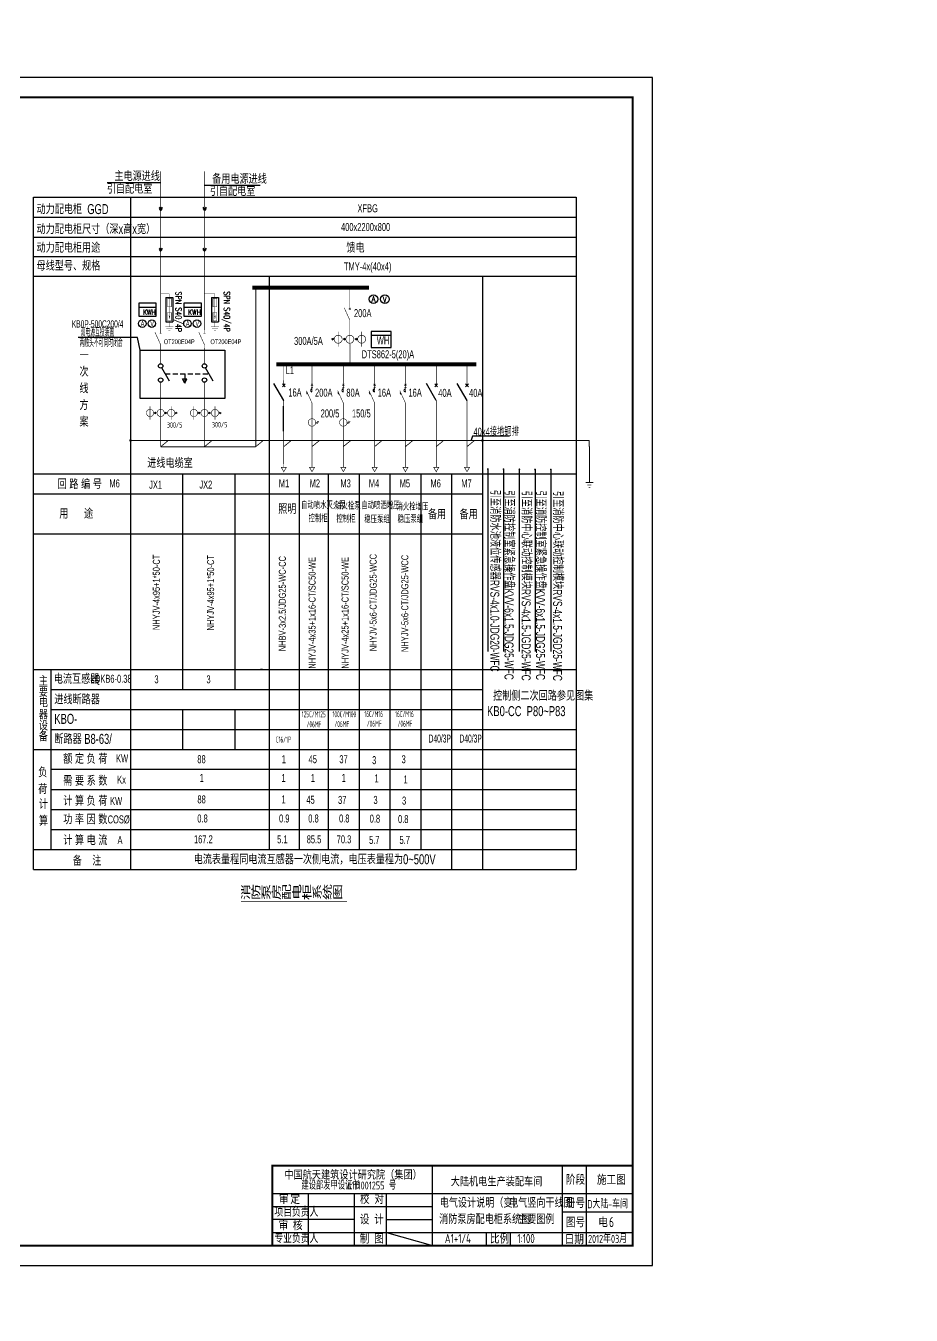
# Model space of a CAD drawing. Extents: x 2166032 to 5302137, y 581493 to 2416206.
# Drawn here: x 2877192 to 2921441, y 919866 to 984321 of the extents above; entities that cross this region are included whole.
import ezdxf
from ezdxf.enums import TextEntityAlignment as Align

# ---------------------------------------------------------------- set-up
doc = ezdxf.new("R2010")
doc.units = 0
doc.header["$LTSCALE"] = 1000
doc.header["$MEASUREMENT"] = 0
for name, pattern in [('CENTER2', [1.1400000000000001, 0.75, -0.13, 0.13, -0.13]), ('CONTINOUS', [0]), ('HIDDEN', [0.375, 0.25, -0.125])]:
    doc.linetypes.add(name, pattern=pattern)
for name, color, linetype in [('A', 3, 'Continuous'), ('AB', 1, 'Continuous'), ('BD1', 7, 'Continuous'), ('BORDER', 7, 'Continuous'), ('BX', 6, 'Continuous'), ('E-TEXT', 6, 'Continuous'), ('EBL', 3, 'Continuous'), ('ELEMENT', 100, 'Continuous'), ('EQUIP', 80, 'Continuous'), ('EQUIP-动力', 3, 'Continuous'), ('FBX', 7, 'Continuous'), ('FBX1', 7, 'Continuous'), ('MID', 7, 'Continuous'), ('PUB_TEXT', 7, 'Continuous'), ('PUB_TITLE', 137, 'Continuous'), ('SIG_TEXT', 7, 'Continuous'), ('TEL_TEXT', 7, 'Continuous'), ('TH_WIRE', 4, 'Continuous'), ('WIRE', 6, 'Continuous'), ('WIRE-照明', 1, 'Continuous'), ('导线', 4, 'Continuous'), ('标注', 3, 'Continuous')]:
    doc.layers.add(name, color=color, linetype=linetype)
doc.styles.add('-黑体', font='simhei.ttf', dxfattribs={"width": 0.8})
doc.styles.add('_TEL_DIM', font='@tssdeng.shx', dxfattribs={"width": 0.8, "height": 3.5, "bigfont": '!tssdchn.shx'})
doc.styles.add('DIM', font='txt', dxfattribs={"width": 0.69999992698431, "bigfont": 'HZTXT.shx'})
doc.styles.add('DIM_FONT', font='simplex_.ttf', dxfattribs={"width": 0.7})
doc.styles.add('FS', font='arr.shx', dxfattribs={"width": 0.75, "bigfont": 'fs.shx'})
doc.styles.add('HZ', font='！tssdeng.shx', dxfattribs={"bigfont": '！tssdchn.shx'})
doc.styles.add('IDQSTYLE', font='sysz.shx', dxfattribs={"width": 0.7, "bigfont": 'syfs.shx'})
doc.styles.add('ROMAND', font='tssdeng.shx', dxfattribs={"bigfont": 'tssdchn.shx'})
doc.styles.get("Standard").update_dxf_attribs({"font": 'tssdeng.shx', "bigfont": 'tssdchn.shx'})
doc.styles.add('TSSD_REIN', font='tssdeng.shx', dxfattribs={"width": 0.7, "bigfont": 'tssdchn.shx'})

# ---------------------------------------------------------------- blocks, each defined once
blk = doc.blocks.new('$图签$00000001')
blk.add_line((-123, 6.5), (-100, 0))
at = {"layer": 'PUB_TITLE'}
for p, q in [((-100, 0), (-100, 39.9999999999236)), ((-35, 0), (-35, 39.9999999999236)), ((-23, 0), (-23, 39.9999999999236)), ((-180.0000000000146, 26.00000000000364), (-1.455191522836685e-11, 26.00000000000364)), ((-162, 0), (-162.0000000000146, 26)), ((-139, 0), (-139, 26)), ((-123, 0), (-123, 26)), ((-179.9999999999854, 19.5), (-99.99999999998545, 19.5)), ((-180, 13.28133117809921), (-139, 13.28133117809921)), ((-123, 13), (-100, 13)), ((-35, 16.85910895593406), (0, 16.85910895593406)), ((-180, 6.5), (0, 6.5)), ((-73, 0), (-73, 6.500000000003638)), ((-61, 0), (-61, 6.500000000003638))]:
    blk.add_line(p, q, dxfattribs=at)
at = {"layer": 'PUB_TITLE', "const_width": 1}
blk.add_lwpolyline([(-180, 0), (-180, 40), (0, 40)], dxfattribs=at)
at = {"layer": 'PUB_TITLE'}
blk.add_lwpolyline([(0, 40), (-180, 40), (-180, 0), (0, 0)], close=True, dxfattribs=at)
at = {"layer": 'PUB_TEXT', "style": 'TSSD_REIN'}
for s, height, width, p in [('建设部发甲设证书', 4, 0.7, (-165.5271870160796, 28.06060703922776)), ('号', 4, 0.7, (-121.8041100930026, 28.06060703922776)), ('阶段', 5, 0.8, (-33.385025526135, 30.46292084619563)), ('施工图', 5, 0.8, (-17.86723343536141, 30.46292084619563)), ('审', 5, 0.75, (-176.7374428706826, 20.78479552629869)), ('定', 5, 0.75, (-171.0976790911518, 20.78479552629869)), ('A111001255', 4, 0.7, (-143.1271870160795, 28.06060703922776)), ('校 对', 5, 0.8, (-136.2690137435857, 20.80924429837614)), ('项目负责人', 4.5, 0.75, (-179.0234533140901, 14.52859396475469)), ('册号', 5, 0.8, (-33.385025526135, 18.85171241901844)), ('D大陆-车间', 4.05, 0.75, (-22.67014511834714, 18.70621734276574)), ('审 核', 5, 0.75, (-176.9620562076452, 7.617419171212532)), ('设 计', 5, 0.8, (-136.3725617944438, 10.61575311578781)), ('图号', 5, 0.8, (-33.385025526135, 9.189708395602793)), ('电', 5, 0.8, (-17.17014511834714, 9.20621734276574)), ('制 图', 5, 0.8, (-136.3725617944438, 1.018177159945481)), ('比例', 5, 0.8, (-71.29120796792267, 1.005574233458901)), ('专业负责人', 4.5, 0.75, (-179.0303013956291, 1.300081754336134)), ('A1+1/4', 4.5, 0.75, (-93.86804705581744, 1.300081754336134)), ('1:100', 4.5, 0.75, (-57.60801721553435, 1.300081754336134)), ('日期', 5, 0.8, (-33.96535702660913, 0.6663768508296926)), ('2012年03月', 4.05, 0.75, (-22.29288875293278, 1.331805896671722))]:
    blk.add_text(s, height=height, dxfattribs=dict(at, width=width)).set_placement(p)
at = {"layer": 'PUB_TITLE', "color": 7, "style": '-黑体', "width": 0.8}
blk.add_text('中国航天建筑设计研究院（集团）', height=4.088888888888846, dxfattribs=at).set_placement((-174.0542740983656, 33.50149035683353))
blk.add_text('大陆机电生产装配车间', height=4.088888888888846, dxfattribs=at).set_placement((-68.02739237408969, 30.08813886015923), align=Align.CENTER)
blk = doc.blocks.new('XX103')
at = {"layer": 'A', "const_width": 0.3}
blk.add_lwpolyline([(0, -4.621663748395967), (0, 0)], dxfattribs=at)
blk.add_lwpolyline([(0, -6.786727257857073), (1.25, -4.621663748395967), (-1.25, -4.621663748395967)], close=True, dxfattribs=at)
at = {"layer": 'AB', "width": 0.6, "flags": 9}
blk.add_attdef('XX', text='', height=3.988501616960122, dxfattribs=at).set_placement((5.06955385922339, -11.20220675023653), align=Align.MIDDLE)
blk = doc.blocks.new('TA106')
at = {"color": 3}
for p, q in [((-3.903680644570613, -6.25), (-2.563633034242798, -6.25)), ((-3.016357334434463, -5.680796833737874), (-3.612553182967305, -6.443957897646749)), ((-2.738132605119138, -5.9669822327037), (-3.334328453651981, -6.730143296612574)), ((2, -6.25), (3.340047610327815, -6.25)), ((2.826361981187413, -5.680796833737874), (2.230166132654571, -6.443957897646749)), ((3.104586710502738, -5.9669822327037), (2.508390861969895, -6.730143296612574)), ((7.826771653543233, -6.25), (9.166819263871048, -6.25)), ((8.748574076613647, -5.680796833737874), (8.152378228080803, -6.443957897646749)), ((9.026798805928971, -5.9669822327037), (8.430602957396129, -6.730143296612574))]:
    blk.add_line(p, q, dxfattribs=at)
at = {"color": 3, "const_width": 0.3}
for points in [[(0, -12.5), (0, 0)], [(-5.903680644570613, -10), (-5.903680644570613, -2.5)], [(5.826771653543233, -10), (5.826771653543233, -2.5)]]:
    blk.add_lwpolyline(points, dxfattribs=at)
for points in [[(-3.903680644570613, -6.25, 2291.831035074664), (-3.903683690744038, -6.253490656731803, 2291.831035074664)], [(2, -6.25, 2291.831035074664), (1.999996953826575, -6.253490656731803, 2291.831035074664)], [(7.826771653543233, -6.25, 2291.831035074664), (7.826768607369807, -6.253490656731803, 2291.831035074664)]]:
    blk.add_lwpolyline(points, format="xyb", dxfattribs=at)
at = {"layer": 'AB', "width": 0.6, "flags": 9}
blk.add_attdef('TA', text='', height=3.988501616960122, dxfattribs=at).set_placement((12.85127047996127, -7.247289019790287), align=Align.MIDDLE)
blk = doc.blocks.new('QF102')
at = {"layer": 'A'}
for p, q in [((0, -10), (-4.907477288111821, -1.5)), ((-0.7071067811865532, -3.207106781186553), (0.707106781186539, -1.792893218813447)), ((-0.7071067811865532, -1.792893218813447), (0.707106781186539, -3.207106781186553))]:
    blk.add_line(p, q, dxfattribs=at)
at = {"layer": 'A', "const_width": 0.3}
for points in [[(0, 0), (0, -2.5)], [(0, -10), (0, -12.5)]]:
    blk.add_lwpolyline(points, dxfattribs=at)
at = {"layer": 'AB', "width": 0.6, "flags": 9}
blk.add_attdef('QF', text='', height=3.988501616960122, dxfattribs=at).set_placement((5, -7.449999999999989), align=Align.MIDDLE)
blk = doc.blocks.new('$element$00000576')
at = {"const_width": 0.02333333333333333}
for points in [[(0, 0), (0, -0.25)], [(0, -1.000000000001819), (0, -0.75), (-0.250000000001819, -0.2000000000007276)], [(-0.04714045207947493, -0.2971404520794749), (0.04714045207765594, -0.2028595479205251)], [(-0.04714045207947493, -0.2028595479205251), (0.04714045207765594, -0.2971404520794749)]]:
    blk.add_lwpolyline(points, dxfattribs=at)
at = {"flags": 9}
blk.add_attdef('S', (0, 0), '', height=6.66666666667e-06, dxfattribs=at)
blk = doc.blocks.new('$equip$00001974')
blk.add_hatch(color=3).paths.add_polyline_path([(1018.858384732903, -338.7653663922756), (984.1388286078491, -270.8938683881424), (858.2303390619181, -328.1249999999854), (892.4233272234305, -394.9671370192809)])
at = {"layer": 'ELEMENT', "const_width": 35}
for points in [[(0, 0), (830.1053390609704, 0)], [(304.2893218807876, -70.71067811921239), (445.7106781192124, 70.7106781164839)], [(445.7106781192124, -70.71067811921239), (304.2893218807876, 70.7106781164839)], [(562.5000000027285, -75.00000000163709), (562.5000000027285, 74.9999999989086)], [(755.1053390620618, -375), (1580.10533906097, 0), (1955.105339063699, 0)]]:
    blk.add_lwpolyline(points, dxfattribs=at)
at = {"layer": 'ELEMENT'}
blk.add_arc((742.6053390595152, -12.49999999708962), 88.38834764845105, 171.8698976457851, 8.130102354214937, dxfattribs=at)
at = {"flags": 9}
blk.add_attdef('S', (0, 0), '', height=0.010000000000005, rotation=90, dxfattribs=at)
at = {"layer": 'ELEMENT', "flags": 9}
blk.add_attdef('S', (455.105339058242, 2.728484105318785e-09), '', height=0.010000000000005, rotation=90, dxfattribs=at)
blk = doc.blocks.new('$equip$00001978')
at = {"layer": 'EQUIP-动力', "xscale": 0.00999999999839929, "yscale": 0.01000000000021828, "zscale": 0.01}
blk.add_blockref('$equip$00001974', (0, 0), dxfattribs=at)
blk = doc.blocks.new('$element$00000189')
at = {"const_width": 0.02333333333333333}
for points in [[(0, 0), (0, -1.000000000003638)], [(0.1666666666669698, -0.500000000001819), (0.3000000000001819, -0.500000000001819)], [(0.2556071119943226, -0.4333333333343035), (0.172273778660383, -0.5666666666693345)], [(0.308333333333394, -0.4333333333343035), (0.2249999999994543, -0.5666666666693345)]]:
    blk.add_lwpolyline(points, dxfattribs=at)
blk.add_lwpolyline([(0, -0.3333333333339397, 0.9999999999999999), (0, -0.6666666666678793, 0.9999999999999999), (0, -0.3333333333339397)], format="xyb", close=True, dxfattribs=at)
at = {"flags": 9}
blk.add_attdef('S', (0, 0), '', height=6.66666666667e-06, dxfattribs=at)
blk = doc.blocks.new('ELA714')
at = {"layer": 'EBL', "color": 3, "const_width": 5}
blk.add_lwpolyline([(-2.5, 0, 1), (2.5, 0, 1)], format="xyb", close=True, dxfattribs=at)
at = {"layer": 'AB', "width": 0.6, "flags": 9}
blk.add_attdef('EL', text='', height=3.988501616960122, dxfattribs=at).set_placement((6.966578165632995, -0.345879811119687), align=Align.MIDDLE)
blk = doc.blocks.new('$element$00000578')
at = {"const_width": 0.02333333333333333}
for points in [[(0, 0), (0, -0.250000000001819)], [(0, -1.000000000001819), (0, -0.750000000003638), (-0.250000000001819, -0.2000000000007276)], [(-0.05000000000109139, -0.250000000001819), (0.0499999999992724, -0.250000000001819)]]:
    blk.add_lwpolyline(points, dxfattribs=at)
at = {"flags": 9}
blk.add_attdef('S', (0, 0), '', height=6.66666666667e-06, dxfattribs=at)

msp = doc.modelspace()

# ---------------------------------------------------------------- linework, layer by layer
for p, q in [((2881255.455564595, 976485.0709755223), (2883932.227013637, 976485.0709755223)), ((2886121.624572446, 976346.0580438662), (2888909.759107939, 976346.0580438662)), ((2877570.818585702, 942141.3154122836), (2877570.818585702, 975747.7572629962)), ((2877570.818585702, 942141.3154122836), (2877570.818585702, 975747.7572629962)), ((2877570.818585702, 975747.7572629962), (2904698.861461641, 975747.7572629952)), ((2882425.897034254, 975747.7572629962), (2882425.897034254, 942141.3154122836)), ((2882425.897034254, 975747.7572629962), (2882425.897034254, 942141.3154122836)), ((2877570.818585702, 974747.7572629962), (2904698.861461642, 974747.7572629952)), ((2877570.818585702, 973747.7572629962), (2904698.861461642, 973747.7572629962)), ((2889348.588241682, 971809.1233314758), (2889348.588241682, 952150.1130966439)), ((2882911.885209311, 968114.5087982246), (2882772.784444369, 968743.7001695416)), ((2899510.460367173, 963803.3250004861), (2899446.335314217, 963600.8307971887)), ((2901373.123376567, 963803.3250004861), (2899510.460367173, 963803.3250004861)), ((2877570.818585702, 961917.1748290926), (2904698.861461641, 961917.1748290926)), ((2885029.106418312, 961917.1748290926), (2885029.106418312, 951150.1130966439)), ((2887632.109869317, 961917.1748290916), (2887632.109869315, 951150.1130966439)), ((2877570.818585702, 960917.1748290926), (2882426.343626226, 960917.1748290926)), ((2877570.818585702, 958917.1748290926), (2900012.825970415, 958917.1748290926)), ((2878453.037542539, 943142.7055691432), (2878453.037542539, 952150.1130966439)), ((2889348.588241682, 952150.1130966439), (2889348.588241682, 943142.7055691432)), ((2890848.134482213, 952150.1130966439), (2890848.134482213, 943142.7055691432)), ((2892309.134482213, 952150.1130966439), (2892309.134482213, 943142.7055691432)), ((2885029.106418312, 950150.1130966439), (2885029.106418312, 948150.1130966439)), ((2887632.109869315, 950150.1130966449), (2887632.109869316, 948150.1130966439)), ((2877570.818585702, 948150.1130966439), (2904698.861461641, 948150.1130966439)), ((2878453.037542539, 946142.7055691432), (2904698.861461641, 946142.7055691441)), ((2878453.037542539, 945142.7055691432), (2904698.861461641, 945142.7055691432)), ((2877570.818585702, 943142.7055691432), (2904698.86146164, 943142.7055691432)), ((2877570.818585702, 942141.3154122836), (2904698.861461641, 942141.3154122836))]:
    msp.add_line(p, q)
at = {"color": 3}
for p, q in [((2883582.126302788, 964967.4875818768), (2883702.730587713, 964967.4875818768)), ((2883672.240260618, 965013.1131051888), (2883614.143563127, 964943.394293024)), ((2883694.02652218, 965000.0408279074), (2883635.929824689, 964930.3220157425)), ((2884112.227013637, 964968.4862799419), (2884232.831298568, 964968.4862799419)), ((2884198.741581662, 965008.7556794283), (2884140.644884165, 964939.0368672635)), ((2884220.527843223, 964995.6834021469), (2884162.431145727, 964925.9645899821)), ((2884637.867009614, 964967.4875818768), (2884758.471294545, 964967.4875818768)), ((2884717.980815516, 965008.7556794283), (2884659.88411802, 964939.0368672635)), ((2884739.767077078, 964995.6834021469), (2884681.670379581, 964925.9645899821)), ((2885771.523861596, 964967.4875818768), (2885892.128146521, 964967.4875818768)), ((2885861.637819427, 965013.1131051888), (2885803.541121936, 964943.394293024)), ((2885883.424080989, 965000.0408279074), (2885825.327383497, 964930.3220157425)), ((2886301.624572446, 964968.4862799419), (2886422.228857376, 964968.4862799419)), ((2886388.13914047, 965008.7556794283), (2886330.042442974, 964939.0368672635)), ((2886409.925402032, 964995.6834021469), (2886351.828704535, 964925.9645899821)), ((2886827.264568422, 964967.4875818768), (2886947.868853353, 964967.4875818768)), ((2886907.378374325, 965008.7556794283), (2886849.281676828, 964939.0368672635)), ((2886929.164635886, 964995.6834021469), (2886871.06793839, 964925.9645899821))]:
    msp.add_line(p, q, dxfattribs=at)
for points, const_width in [([(2883932.227013637, 970951.7110779246), (2883932.227013637, 969117.4684931587)], 31.5), ([(2884370.204393462, 970921.7313828354), (2883932.227013637, 970921.7313828354)], 22.68), ([(2884273.004393463, 970690.1296229984), (2884467.40439346, 970690.1296230003), (2884467.40439346, 970268.9296229992), (2884273.004393463, 970268.9296229992), (2884273.004393459, 970690.1296229984)], 22.68), ([(2884370.204393462, 970921.7313828354), (2884370.204393462, 969847.7296229971)], 22.68), ([(2886121.624572446, 970951.7110779246), (2886121.624572446, 969117.4684931587)], 31.5), ([(2886644.709753233, 970921.7313828354), (2886121.624572446, 970921.7313828354)], 22.68), ([(2886547.509753233, 970690.1296229984), (2886741.909753231, 970690.1296230003), (2886741.909753231, 970268.9296229992), (2886547.509753233, 970268.9296229992), (2886547.50975323, 970690.1296229984)], 22.68), ([(2886644.709753233, 970921.7313828354), (2886644.709753233, 969847.7296229971)], 22.68), ([(2884467.404393461, 969572.3296229977), (2884273.004393461, 969572.3296229958), (2884273.004393461, 969993.5296229979), (2884467.404393461, 969993.5296229979), (2884467.404393461, 969572.3296229977)], 22.68), ([(2884370.204393462, 969296.9296229964), (2884370.204393462, 969572.3296229977)], 22.68), ([(2884370.204393462, 969572.3296229967), (2884370.204393462, 969268.5796229967)], 18.9), ([(2886741.909753232, 969572.3296229977), (2886547.509753231, 969572.3296229958), (2886547.509753231, 969993.5296229979), (2886741.909753232, 969993.5296229979), (2886741.909753232, 969572.3296229977)], 22.68), ([(2886644.709753233, 969296.9296229964), (2886644.709753233, 969572.3296229977)], 22.68), ([(2886644.709753233, 969572.3296229967), (2886644.709753233, 969268.5796229967)], 18.9), ([(2884167.704393462, 969268.5796229967), (2884572.704393463, 969268.5796229967)], 18.9), ([(2884218.329393462, 969167.3296229967), (2884522.079393463, 969167.3296229967)], 18.9), ([(2884319.579393462, 969066.0796229949), (2884420.829393462, 969066.0796229949)], 18.9), ([(2886442.209753233, 969268.5796229967), (2886847.209753233, 969268.5796229967)], 18.9), ([(2886492.834753233, 969167.3296229967), (2886796.584753233, 969167.3296229967)], 18.9), ([(2886594.084753233, 969066.0796229949), (2886695.334753233, 969066.0796229949)], 18.9), ([(2883932.227013637, 968217.4684931587), (2883932.227013637, 967429.2028878599)], 31.5), ([(2886121.624572446, 968217.4684931587), (2886121.624572446, 967429.2028878599)], 31.5), ([(2883932.227013637, 966502.2188631359), (2883932.227013637, 963279.6758648593)], 31.5), ([(2886121.624572446, 966502.2188631359), (2886121.624572446, 963279.6758648593)], 31.5), ([(2886114.920028446, 963279.6758648593), (2883925.522469637, 963279.6758648593)], 52.5), ([(2886114.920028446, 963279.6758648593), (2888679.002403126, 963279.6758648593)], 52.5)]:
    msp.add_lwpolyline(points, dxfattribs=dict(const_width=const_width))
at = {"color": 3, "const_width": 27}
for points in [[(2883582.126302787, 964967.4875818777, 2291.831035074663), (2883582.12602863, 964967.1734227713)], [(2884112.227013637, 964968.4862799419, 2291.831035074663), (2884112.226739482, 964968.1721208354)], [(2884637.867009616, 964967.4875818777, 2291.831035074664), (2884637.866735461, 964967.1734227713)], [(2885771.523861595, 964967.4875818777, 2291.831035074663), (2885771.523587439, 964967.1734227713)], [(2886301.624572446, 964968.4862799419, 2291.831035074663), (2886301.62429829, 964968.1721208354)], [(2886827.264568425, 964967.4875818777, 2291.831035074664), (2886827.264294269, 964967.1734227713)]]:
    msp.add_lwpolyline(points, format="xyb", dxfattribs=at)
for points in [[(2883402.126302787, 964629.9875818777), (2883402.126302787, 965304.9875818777)], [(2883402.126302787, 964629.9875818777), (2883402.126302787, 965304.9875818777)], [(2883932.227013637, 965305.9862799419), (2883932.227013637, 964180.9862799419)], [(2884457.867009616, 964629.9875818777), (2884457.867009616, 965304.9875818777)], [(2885591.523861595, 964629.9875818777), (2885591.523861595, 965304.9875818777)], [(2886121.624572446, 965305.9862799419), (2886121.624572446, 964180.9862799419)], [(2886647.264568425, 964629.9875818777), (2886647.264568425, 965304.9875818777)]]:
    msp.add_lwpolyline(points, dxfattribs=at)
at = {"color": 3}
msp.add_lwpolyline([(2890064.670247524, 964054.1177951179), (2890064.670247524, 965304.1177951179)], dxfattribs=at)
msp.add_circle((2604640.48677554, 1020101.348548786), 438608.5182829647)
at = {"linetype": 'CONTINOUS', "ltscale": 1000}
for centre in [(2883932.227013637, 967318.7706572532), (2886121.624572446, 967318.7706572532), (2883932.227013637, 966612.6510937426), (2886121.624572446, 966612.6510937426)]:
    msp.add_circle(centre, 110.432230606908, dxfattribs=at)
for points in [[(2884370.204393462, 969653.3296229967), (2884402.60439346, 969847.7296229971), (2884337.804393461, 969847.7296229971), (2884370.204393462, 969653.3296229967)], [(2884402.60439346, 969831.5296229969), (2884337.804393461, 969831.5296229969), (2884370.204393462, 969637.1296229966), (2884337.804393461, 969831.5296229969)], [(2884337.804393461, 969831.5296229969), (2884370.204393462, 969637.1296229966), (2884402.60439346, 969831.5296229969), (2884337.804393461, 969831.5296229969)], [(2886644.709753233, 969653.3296229967), (2886677.109753231, 969847.7296229971), (2886612.309753232, 969847.7296229971), (2886644.709753233, 969653.3296229967)], [(2886677.109753231, 969831.5296229969), (2886612.309753232, 969831.5296229969), (2886644.709753233, 969637.1296229966), (2886612.309753232, 969831.5296229969)], [(2886612.309753232, 969831.5296229969), (2886644.709753233, 969637.1296229966), (2886677.109753231, 969831.5296229969), (2886612.309753232, 969831.5296229969)]]:
    msp.add_solid(points)
at = {"layer": 'A'}
for p, q in [((2884373.899969567, 966553.7706572532), (2883987.44312894, 967223.1335401505)), ((2886563.297528375, 966553.7706572532), (2886176.840687749, 967223.1335401505))]:
    msp.add_line(p, q, dxfattribs=at)
at = {"layer": 'BD1'}
for p, q in [((2895456.228137516, 969042.0347633462), (2894456.228137516, 969042.0347633462)), ((2894456.228137516, 969042.0347633462), (2894456.228137516, 968242.0347633462)), ((2895456.228137516, 968842.0347633462), (2894456.228137516, 968842.0347633462)), ((2895456.228137516, 968242.0347633462), (2895456.228137516, 969042.0347633462)), ((2894456.228137516, 968242.0347633462), (2895456.228137516, 968242.0347633462))]:
    msp.add_line(p, q, dxfattribs=at)
at = {"layer": 'BORDER'}
for p, q in [((2878453.037542539, 944142.7055691432), (2904698.861461641, 944142.7055691432)), ((2882426.343626226, 942141.3154122836), (2882467.217615918, 942141.3154122836)), ((2882426.343626226, 942141.3154122836), (2882467.217615918, 942141.3154122836))]:
    msp.add_line(p, q, dxfattribs=at)
at = {"layer": 'BX'}
for centre in [(2883012.687102424, 969434.392069848), (2883012.687102424, 969434.392069848), (2883490.089129352, 969434.392069848), (2883490.089129352, 969434.392069848), (2885270.187102423, 969434.392069848), (2885747.589129352, 969434.392069848)]:
    msp.add_circle(centre, 188.2444725858427, dxfattribs=at)
at = {"layer": 'ELEMENT'}
for p, q in [((2884197.404393461, 970744.1296229993), (2884543.004393461, 970744.1296229993)), ((2884197.404393461, 970744.1296229993), (2884197.404393461, 969518.3296229977)), ((2884543.004393461, 970744.1296229993), (2884543.004393461, 969518.3296229977)), ((2886471.909753232, 970744.1296229993), (2886817.509753231, 970744.1296229993)), ((2886471.909753232, 970744.1296229993), (2886471.909753232, 969518.3296229977)), ((2886817.509753231, 970744.1296229993), (2886817.509753231, 969518.3296229977)), ((2884197.404393461, 969518.3296229977), (2884543.004393461, 969518.3296229977)), ((2886471.909753232, 969518.3296229977), (2886817.509753231, 969518.3296229977))]:
    msp.add_line(p, q, dxfattribs=at)
at = {"layer": 'EQUIP'}
for p, q in [((2882855.490600924, 970467.8230941079), (2883698.360908963, 970467.8230941079)), ((2882855.490600924, 969781.4678438508), (2882855.490600924, 970467.8230941079)), ((2882855.490600924, 970467.8230941079), (2883698.360908963, 970467.8230941079)), ((2882855.490600924, 969781.4678438508), (2882855.490600924, 970467.8230941079)), ((2882855.490600924, 970248.0847913146), (2883698.360908963, 970248.0847913146)), ((2882855.490600924, 970248.0847913146), (2883698.360908963, 970248.0847913146)), ((2883698.360908963, 970467.8230941079), (2883698.360908963, 969781.4678438508)), ((2883698.360908963, 970467.8230941079), (2883698.360908963, 969781.4678438508)), ((2885112.990600923, 970467.8230941079), (2885955.860908963, 970467.8230941079)), ((2885112.990600923, 969781.4678438508), (2885112.990600923, 970467.8230941079)), ((2885112.990600923, 970248.0847913146), (2885955.860908963, 970248.0847913146)), ((2885955.860908963, 970467.8230941079), (2885955.860908963, 969781.4678438508)), ((2883698.360908963, 969781.4678438508), (2882855.490600924, 969781.4678438508)), ((2883698.360908963, 969781.4678438508), (2882855.490600924, 969781.4678438508)), ((2885955.860908963, 969781.4678438508), (2885112.990600923, 969781.4678438508))]:
    msp.add_line(p, q, dxfattribs=at)
at = {"layer": 'FBX'}
for p, q in [((2882426.102967307, 975747.7572629962), (2882426.102967307, 942141.3154122827)), ((2904698.861461641, 975747.7572629962), (2904698.861461641, 942141.3154122827)), ((2877570.818585702, 972783.4568330727), (2904698.861461641, 972783.4568330727)), ((2877570.818585702, 971809.1233314758), (2904698.861461641, 971809.1233314758)), ((2900012.825970415, 971809.1233314758), (2900012.825970415, 942141.3154122827)), ((2882426.102967307, 961917.1748290926), (2882426.102967307, 952150.1130966439)), ((2890848.134482213, 961917.1748290926), (2890848.134482213, 952150.1130966439)), ((2892309.134482213, 961917.1748290926), (2892309.134482213, 952150.1130966439)), ((2892309.134482213, 961917.1748290926), (2892309.134482213, 952150.1130966439)), ((2893848.134482213, 961917.1748290926), (2893848.134482213, 943142.7055691432)), ((2893848.134482213, 961917.1748290926), (2893848.134482213, 943142.7055691432)), ((2895387.134482213, 961917.1748290926), (2895387.134482213, 943142.7055691432)), ((2895387.134482213, 961917.1748290926), (2895387.134482213, 943142.7055691432)), ((2896926.134482213, 961917.1748290926), (2896926.134482213, 943142.7055691432)), ((2898469.480226314, 961917.1748290926), (2898469.480226314, 942141.3154122827)), ((2877570.818585702, 960917.1748290926), (2900012.825970416, 960917.1748290916)), ((2882430.995829259, 960920.8328751007), (2882430.995829259, 960917.1748290926)), ((2882430.995829259, 960920.8328751007), (2882430.995829259, 960917.1748290926)), ((2877570.818585702, 952150.1130966439), (2904698.861461641, 952150.113096643)), ((2882426.102967307, 952150.1130966439), (2882426.102967307, 948150.1130966439)), ((2882426.102967307, 952150.1130966439), (2882426.102967307, 948150.1130966439)), ((2889019.85066655, 952150.1130966439), (2888928.559900543, 952150.1130966439)), ((2878453.037542539, 951150.1130966439), (2900012.825970415, 951150.1130966439)), ((2878453.037542539, 950150.1130966439), (2900012.825970415, 950150.1130966439)), ((2878453.037542539, 949149.7060340622), (2904698.861461641, 949149.7060340613)), ((2878451.20339661, 947161.7371722485), (2904698.861461641, 947161.7371722485))]:
    msp.add_line(p, q, dxfattribs=at)
for points, const_width in [([(2894349.340998926, 971235.6742824314), (2888521.726118312, 971235.6742824314)], 200), ([(2893386.727781428, 971194.8841590013), (2893386.727781428, 970448.2248266533)], 30), ([(2893389.005247821, 967403.3332191443), (2893386.727781428, 969323.2248266514)], 30), ([(2899712.18930899, 967404.2511916317), (2889719.705208654, 967404.2511916317)], 200), ([(2890086.447200995, 967404.2511916317), (2890086.447200995, 966401.6527723426)], 30), ([(2891495.409968693, 967404.2511916317), (2891495.409968693, 966649.5747617248)], 30), ([(2893060.428584844, 967404.2511916317), (2893060.428584844, 966401.6527723426)], 30), ([(2894625.447200995, 967404.2511916317), (2894625.447200995, 966401.6527723426)], 30), ([(2896164.447200995, 967404.2511916317), (2896164.447200995, 966401.6527723426)], 30), ([(2897703.447200995, 967404.2511916317), (2897703.447200995, 966401.6527723426)], 30), ([(2899242.447200995, 967404.2511916317), (2899242.447200995, 966401.6527723426)], 30), ([(2890085.796341807, 965347.3216729013), (2890085.796341807, 964338.1051907192)], 30), ([(2891495.409968693, 965183.2457576615), (2891494.759109505, 964338.1051907192)], 30), ([(2893059.777725656, 965347.3216729013), (2893059.777725656, 964338.1051907192)], 30), ([(2894624.796341807, 965347.3216729013), (2894624.796341807, 964338.1051907192)], 30), ([(2896163.796341807, 965347.3216729013), (2896163.796341807, 964338.1051907192)], 30), ([(2897702.796341807, 965347.3216729013), (2897702.796341807, 964338.1051907192)], 30), ([(2899241.796341807, 965347.3216729013), (2899241.796341807, 964338.1051907192)], 30), ([(2896163.796341807, 964338.1051907192), (2896163.796341807, 962804.5170879371)], 30), ([(2897702.796341807, 964338.1051907192), (2897702.796341807, 962804.5170879371)], 30), ([(2899241.796341807, 964338.1051907192), (2899241.796341807, 962804.5170879371)], 30)]:
    msp.add_lwpolyline(points, dxfattribs=dict(at, const_width=const_width))
at = {"layer": 'FBX1'}
for points, const_width in [([(2888685.706947126, 968687.0647499233), (2888685.706947126, 971235.6742824314)], 40), ([(2888685.706947126, 963279.6758648593), (2888685.706947126, 968687.0647499233)], 40), ([(2890085.796341807, 964338.1051907192), (2890085.796341807, 962420.039685155)], 30), ([(2891494.759109505, 964338.1051907192), (2891494.759109505, 962420.039685155)], 30), ([(2893059.777725656, 964338.1051907192), (2893059.777725656, 962420.039685155)], 30), ([(2894624.796341807, 964338.1051907192), (2894624.796341807, 962420.039685155)], 30), ([(2896163.796341807, 962977.0116796994), (2896163.796341807, 962420.039685155)], 30), ([(2897702.796341807, 962977.0116796994), (2897702.796341807, 962420.039685155)], 30), ([(2899241.796341807, 962977.0116796994), (2899241.796341807, 962420.039685155)], 30)]:
    msp.add_lwpolyline(points, dxfattribs=dict(at, const_width=const_width))
at = {"layer": 'MID', "const_width": 40}
for points in [[(2905168.265530956, 961489.576453041), (2905548.265530956, 961489.576453041)], [(2905253.265530956, 961364.576453041), (2905463.265530956, 961364.576453041)], [(2905318.265530956, 961250.8960806185), (2905398.265530956, 961250.8960806185)]]:
    msp.add_lwpolyline(points, dxfattribs=at)
at = {"layer": 'PUB_TITLE'}
msp.add_lwpolyline([(2803419.397532837, 922344.2239173211), (2908519.397532837, 922344.2239173211), (2908519.397532837, 981744.2239173211), (2803419.397532837, 981744.2239173211)], close=True, dxfattribs=at)
at = {"layer": 'PUB_TITLE', "const_width": 100}
msp.add_lwpolyline([(2805919.397532837, 923344.2239173211), (2907519.397532837, 923344.2239173211), (2907519.397532837, 980744.2239173213), (2805919.397532837, 980744.2239173213)], close=True, dxfattribs=at)
at = {"layer": 'TH_WIRE', "linetype": 'CENTER2', "const_width": 50}
for points in [[(2905352.91601326, 963591.3137005277), (2882425.897034254, 963597.0812307855)], [(2905365.429620265, 961972.967591495), (2905352.91601326, 963591.3137005277)], [(2905365.429620265, 961972.967591495), (2905365.429620265, 961511.9210964616)]]:
    msp.add_lwpolyline(points, dxfattribs=at)
at = {"layer": 'WIRE'}
for p, q in [((2882772.784444369, 968743.7001695416), (2879802.619457893, 968743.7001695416)), ((2882911.885209311, 965682.3052055303), (2882911.885209311, 968114.5087982246)), ((2882911.885209311, 968114.5087982246), (2887146.327627313, 968114.5087982246)), ((2882911.885209311, 965682.3052055303), (2882911.885209311, 968114.5087982246)), ((2887146.327627313, 968114.5087982246), (2887146.327627313, 965682.3052055303)), ((2885134.227543517, 966923.5871997073), (2885134.227543517, 966683.1610171392)), ((2885022.416081034, 966678.5571211295), (2885243.534200985, 966678.5571211295)), ((2885134.227543517, 966457.5793626669), (2885022.416081034, 966678.5571211295)), ((2885134.227543517, 966683.1610171392), (2885134.227543517, 966457.5793626669)), ((2885134.227543517, 966457.5793626669), (2885243.534200985, 966678.5571211295)), ((2887146.327627313, 965682.3052055303), (2882911.885209311, 965682.3052055303)), ((2889348.134482213, 961917.1748290926), (2889348.134482213, 961917.1748290926))]:
    msp.add_line(p, q, dxfattribs=at)
at = {"layer": 'WIRE', "linetype": 'HIDDEN'}
msp.add_line((2884160.38628923, 966923.5871997073), (2886349.783848038, 966923.5871997073), dxfattribs=at)
at = {"layer": 'WIRE', "const_width": 65}
for points in [[(2882393.397034254, 963597.0812307855, 1), (2882458.397034254, 963597.0812307855, 1)], [(2882393.397034254, 963597.0812307855, 1), (2882458.397034254, 963597.0812307855, 1)], [(2899980.120037362, 963591.5365356046, 1), (2900045.120037362, 963591.5365356046, 1)], [(2899980.120037362, 963591.5365356046, 1), (2900045.120037362, 963591.5365356046, 1)]]:
    msp.add_lwpolyline(points, format="xyb", close=True, dxfattribs=at)
at = {"layer": 'WIRE', "const_width": 40}
for points in [[(2884308.277950876, 963587.570001967), (2883932.227013637, 963279.6758648593)], [(2886497.675509685, 963587.570001967), (2886121.624572446, 963279.6758648593)], [(2889055.053340365, 963587.570001967), (2888679.002403126, 963279.6758648593)], [(2890455.142735046, 963587.570001967), (2890079.091797807, 963279.6758648593)], [(2891864.105502744, 963587.570001967), (2891488.054565505, 963279.6758648593)], [(2893429.124118895, 963587.570001967), (2893053.073181656, 963279.6758648593)], [(2894994.142735046, 963587.570001967), (2894618.091797807, 963279.6758648593)], [(2896533.142735046, 963587.570001967), (2896157.091797807, 963279.6758648593)], [(2898072.142735046, 963587.570001967), (2897696.091797807, 963279.6758648593)], [(2899611.142735046, 963587.570001967), (2899235.091797807, 963279.6758648593)]]:
    msp.add_lwpolyline(points, dxfattribs=at)
at = {"layer": 'WIRE'}
for centre in [(2894569.298563406, 970658.8682913824), (2895139.418722915, 970658.8682913824)]:
    msp.add_circle(centre, 218.8773339211475, dxfattribs=at)
at = {"layer": 'WIRE-照明', "linetype": 'Continuous', "const_width": 42}
msp.add_lwpolyline([(2887944.792422929, 940556.0955331519), (2893242.609147463, 940556.0955331519)], dxfattribs=at)
at = {"layer": '导线'}
for p, q in [((2883851.583128445, 975246.6921996053), (2883932.227013637, 975155.5313956372)), ((2884012.870898829, 975246.6921996053), (2883932.227013637, 975155.5313956372)), ((2886040.980687254, 975246.6921996053), (2886121.624572446, 975155.5313956372)), ((2886202.268457638, 975246.6921996053), (2886121.624572446, 975155.5313956372)), ((2883851.583128445, 975185.1083657544), (2883932.227013637, 975093.9475617863)), ((2884012.870898829, 975185.1083657544), (2883932.227013637, 975093.9475617863)), ((2886040.980687254, 975185.1083657544), (2886121.624572446, 975093.9475617863)), ((2886202.268457638, 975185.1083657544), (2886121.624572446, 975093.9475617863)), ((2883851.583128445, 973204.595970636), (2883932.227013637, 973113.4351666679)), ((2883851.583128445, 973143.0121367851), (2883932.227013637, 973051.851332817)), ((2884012.870898829, 973204.595970636), (2883932.227013637, 973113.4351666679)), ((2884012.870898829, 973143.0121367851), (2883932.227013637, 973051.851332817)), ((2886040.980687254, 973204.595970636), (2886121.624572446, 973113.4351666679)), ((2886040.980687254, 973143.0121367851), (2886121.624572446, 973051.851332817)), ((2886202.268457638, 973204.595970636), (2886121.624572446, 973113.4351666679)), ((2886202.268457638, 973143.0121367851), (2886121.624572446, 973051.851332817)), ((2900285.976824332, 962163.1139996459), (2900285.976824332, 953038.1119719823)), ((2901068.874851706, 962163.336382523), (2901068.874851706, 953038.1119719823)), ((2901852.586142112, 962116.9296378603), (2901852.586142112, 953038.1119719823)), ((2902642.10997332, 962151.6192435527), (2902642.10997332, 953038.1119719823)), ((2903425.821263725, 962105.21249889), (2903425.821263725, 953038.1119719823))]:
    msp.add_line(p, q, dxfattribs=at)
at = {"layer": '导线', "const_width": 36}
for points in [[(2883932.227013637, 975155.5313956372), (2883932.227013637, 977053.6975032061)], [(2886121.624572446, 975155.5313956372), (2886121.624572446, 977053.6975032061)], [(2883932.227013637, 973113.4351666679), (2883932.227013637, 975093.9475617863)], [(2886121.624572446, 973113.4351666679), (2886121.624572446, 975093.9475617863)], [(2883932.227013637, 970951.7110779246), (2883932.227013637, 973051.851332817)], [(2886121.624572446, 970951.7110779246), (2886121.624572446, 973051.851332817)]]:
    msp.add_lwpolyline(points, dxfattribs=at)

# ---------------------------------------------------------------- block references
at = {"yscale": 100, "zscale": 100}
for name, p, xscale in [('QF102', (2890085.796341807, 966597.3216729013), 100), ('QF102', (2897702.796341807, 966597.3216729013), 100), ('QF102', (2899241.796341807, 966597.3216729013), 100), ('XX103', (2890087.002452793, 962709.1561355896), -100), ('XX103', (2891495.965220491, 962709.1561355896), -100), ('XX103', (2893060.983836642, 962709.1561355896), -100), ('XX103', (2894626.002452793, 962709.1561355896), -100), ('XX103', (2896165.002452793, 962709.1561355896), -100), ('XX103', (2897704.002452793, 962709.1561355896), -100), ('XX103', (2899243.002452793, 962709.1561355896), -100)]:
    msp.add_blockref(name, p, dxfattribs=dict(at, xscale=xscale))
at = {"layer": 'ELEMENT', "xscale": 1125, "yscale": 1125, "zscale": 1125}
for name, p in [('$element$00000576', (2893386.727781428, 970448.2248266533)), ('$element$00000189', (2891495.186752106, 965055.2814739884)), ('$element$00000189', (2893059.777725656, 965055.2814739884))]:
    msp.add_blockref(name, p, dxfattribs=at)
at = {"layer": 'ELEMENT', "linetype": 'Continuous', "xscale": 1125, "yscale": 1125, "zscale": 1125}
for p in [(2883932.227013637, 969222.5314481014), (2886121.624572446, 969222.5314481014)]:
    msp.add_blockref('$element$00000578', p, dxfattribs=at)
at = {"layer": 'EQUIP-动力', "ltscale": 5, "xscale": 75, "yscale": 75, "zscale": 75, "rotation": 270}
for p in [(2891495.409968693, 966649.5747617248), (2893060.428584844, 966649.5747617248), (2894625.447200995, 966649.5747617248), (2896164.447200995, 966649.5747617248)]:
    msp.add_blockref('$equip$00001978', p, dxfattribs=at)
at = {"layer": 'FBX', "xscale": -100, "yscale": 100, "zscale": 100}
msp.add_blockref('TA106', (2893386.781037111, 969278.3305806804), dxfattribs=at)
at = {"layer": 'MID', "xscale": 9, "yscale": 9, "zscale": 9, "rotation": 270}
for p in [(2900285.976824332, 962163.1139996459), (2901068.874851706, 962152.0297637077), (2901859.211945946, 962151.3968606757), (2902642.10997332, 962140.3126247374), (2903432.447067559, 962139.6797217054)]:
    msp.add_blockref('ELA714', p, dxfattribs=at)
at = {"layer": 'PUB_TITLE', "xscale": 100, "yscale": 100, "zscale": 100}
msp.add_blockref('$图签$00000001', (2907519.397532837, 923344.2239173211), dxfattribs=at)

# ---------------------------------------------------------------- texts
at = {"width": 0.7}
for s, height, style, p in [('主电源进线', 500, 'FS', (2881621.790242542, 976560.6525113375)), ('备用电源进线', 500, 'FS', (2886508.096931741, 976421.6395796814)), ('引自配电室', 500, 'FS', (2881242.435628053, 975929.3258090101)), ('引自配电室', 500, 'FS', (2886389.163058277, 975809.7511181056)), ('动力配电柜  GGD   ', 500, 'FS', (2877730.301300528, 974908.7539645459)), ('动力配电柜尺寸（深x高x宽）', 500, 'FS', (2877730.301300528, 973913.0613977087)), ('动力配电柜用途', 500, 'FS', (2877730.301300528, 972980.7954353204)), ('馈电', 500, 'FS', (2893211.220464278, 972980.7954353204)), ('母线型号、规格', 500, 'FS', (2877730.301300528, 972079.7687907999)), ('200A', 400, 'FS', (2893593.969470915, 969756.6264430087)), ('300A/5A', 400, 'FS', (2890599.319632223, 968368.472102138)), ('WH', 400, 'FS', (2894734.288843818, 968393.7124415736)), ('DTS862-5(20)A', 400, 'FS', (2893979.977556294, 967701.2015289038)), ('一', 500, 'FS', (2879873.99705867, 967615.705467128)), ('次', 500, 'FS', (2879873.99705867, 966782.3721337949)), ('L1', 400, 'FS', (2890183.805855894, 966907.1080334047)), ('线', 500, 'FS', (2879873.99705867, 965949.0388004619)), ('16A', 400, 'FS', (2890311.181162695, 965790.1849709263)), ('方', 500, 'FS', (2879873.99705867, 965115.705467128)), ('200A', 400, 'FS', (2891646.795730696, 965781.8557469945)), ('80A', 400, 'FS', (2893211.814346847, 965781.8557469945)), ('16A', 400, 'FS', (2894776.832962998, 965781.8557469945)), ('16A', 400, 'FS', (2896315.832962998, 965781.8557469945)), ('40A', 400, 'FS', (2897805.955527175, 965773.1565866645)), ('40A', 400, 'FS', (2899344.955527175, 965773.1565866645)), ('200/5', 400, 'FS', (2891927.507115682, 964744.242307375)), ('150/5', 400, 'FS', (2893492.098089232, 964744.242307375)), ('案', 500, 'FS', (2879873.99705867, 964282.3721337949)), ('进线电缆室', 500, 'FS', (2883261.38501389, 962221.2637692734)), ('回 路 编 号', 500, 'FS', (2878783.486777068, 961164.247216502)), ('照明', 500, 'FS', (2889805.819632223, 959922.0978331936)), ('用      途', 500, 'FS', (2878865.485605946, 959685.7035650208)), ('备用', 500, 'FS', (2897291.76282161, 959656.7971926953)), ('备用', 500, 'FS', (2898868.301728956, 959656.7971926953)), ('主', 500, 'HZ', (2877843.072586593, 951325.3590548511)), ('要', 500, 'HZ', (2877843.072586593, 950781.4850402649)), ('电', 500, 'HZ', (2877843.072586593, 950251.2464739399)), ('器', 500, 'HZ', (2877843.072586593, 949648.2779130924)), ('设', 500, 'HZ', (2877843.072586593, 949095.3076942607)), ('备', 500, 'HZ', (2877843.072586593, 948549.835523661))]:
    msp.add_text(s, height=height, dxfattribs=dict(at, style=style)).set_placement(p)
at = {"color": 1, "style": 'FS', "width": 0.7}
for p in [(2884089.745017541, 968408.3131492992), (2886419.781056771, 968408.3131492992)]:
    msp.add_text('OT200E04P', height=240, dxfattribs=at).set_placement(p)
at = {"flags": 9}
for p in [(2884370.204393463, 969572.3296229967), (2886644.709753233, 969572.3296229967)]:
    msp.add_attdef('S', p, '接地', height=0.0054000000000027, dxfattribs=at)
for p in [(2884370.204393462, 969296.9296229964), (2886644.709753233, 969296.9296229964)]:
    msp.add_attdef('S', p, '避雷器', height=0.00648000000000324, rotation=180, dxfattribs=at)
at = {"layer": 'BORDER', "width": 0.7}
for s, style, p in [('电流互感器', 'FS', (2878593.538014884, 951428.2856531858)), ('进线断路器', 'FS', (2878618.973573221, 950405.592508802)), ('控制侧二次回路参见图集', 'FS', (2900546.998071039, 950585.6133447976)), ('KB0-CC  P80~P83', 'FS', (2900248.414379025, 949812.9489904053)), ('KBO-', 'HZ', (2878618.973573221, 949425.6727842276)), ('断路器 B8-63/', 'HZ', (2878618.973573221, 948425.6727842276)), ('额 定 负 荷   ', 'FS', (2879062.275259259, 947429.7695608127)), ('负', 'FS', (2877813.470003808, 946756.5774709664)), ('需 要 系 数', 'FS', (2879062.275259259, 946335.0235503817)), ('荷', 'FS', (2877813.470003808, 945923.2441376324)), ('计', 'FS', (2877847.401502149, 945165.623370758)), ('计 算 负 荷   ', 'FS', (2879062.275259259, 945330.3894715176)), ('功 率 因 数', 'FS', (2879062.275259259, 944407.790211125)), ('算', 'FS', (2877847.401502149, 944332.2900374241)), ('计 算 电 流', 'FS', (2879062.275259259, 943365.1648125488)), ('备    注', 'FS', (2879537.592273295, 942340.588521255)), ('电流表量程同电流互感器一次侧电流，电压表量程为0~500V', 'FS', (2885582.835154444, 942408.6531327066))]:
    msp.add_text(s, height=500, dxfattribs=dict(at, style=style)).set_placement(p)
at = {"layer": 'BX', "style": 'ROMAND', "width": 0.7}
for s, p in [('A', (2882928.588552121, 969319.1284578012)), ('A', (2882928.588552121, 969319.1284578012)), ('V', (2883405.99057905, 969294.9286055376)), ('V', (2883405.99057905, 969294.9286055376)), ('A', (2885186.088552121, 969319.1284578012)), ('V', (2885663.49057905, 969294.9286055376)), ('300/5', (2884243.733872912, 964232.8969637433)), ('300/5', (2886492.882963589, 964243.5195736431))]:
    msp.add_text(s, height=270, dxfattribs=at).set_placement(p)
at = {"layer": 'E-TEXT', "color": 7, "style": 'DIM_FONT', "width": 0.7}
for p in [(2884679.238253641, 971035.588135106), (2887097.236086041, 971045.5885947114)]:
    msp.add_text('SPN S40/4P', height=300, rotation=270, dxfattribs=at).set_placement(p)
at = {"layer": 'ELEMENT', "color": 0, "style": 'IDQSTYLE', "width": 0.6}
for s, p in [('125C/M125', (2891582.539084498, 949758.3143965674)), ('/06MF', (2891598.211799517, 949256.0383669015)), ('100C/M100', (2893111.383189537, 949758.3143965674)), ('/06MF', (2892986.391060795, 949264.0978331936)), ('16C/M16', (2894576.777998792, 949765.3674439935)), ('/06MF', (2894606.583568803, 949288.8961629702)), ('16C/M16', (2896115.777998792, 949765.3674439933)), ('/06MF', (2896145.583568802, 949288.8961629701)), ('C16/1P', (2890067.583568803, 948492.3789411166))]:
    msp.add_text(s, height=300, dxfattribs=at).set_placement(p, align=Align.CENTER)
at = {"layer": 'EQUIP', "style": 'DIM', "width": 0.7}
for p in [(2883048.398994123, 969877.3379617303), (2883048.398994123, 969877.3379617303), (2885305.898994123, 969877.3379617303)]:
    msp.add_text('KWH', height=256.5448704, dxfattribs=at).set_placement(p)
at = {"layer": 'FBX', "style": 'FS', "width": 0.7}
for s, p in [('自动喷水灭火泵', (2890948.819632223, 960171.5978331936)), ('消火栓泵', (2892651.819632223, 960144.0978331936)), ('自动喷洒增压', (2893958.819632223, 960162.0978331936)), ('消火栓增压', (2895717.319632223, 960097.0978331936)), ('控制柜', (2891326.319632223, 959509.0978331936)), ('控制柜', (2892716.319632223, 959490.5978331936)), ('稳压泵组', (2894110.808499574, 959467.7597484181)), ('稳压泵组', (2895771.819632223, 959475.5978331936))]:
    msp.add_text(s, height=350, dxfattribs=at).set_placement(p)
for s, p in [('NHYJV-4x95+1*50-CT', (2883890.550662742, 954112.5686346905)), ('NHYJV-4x95+1*50-CT', (2886602.818932853, 954095.0980309637)), ('NHBV-3x2.5/JDG25-WC-CC', (2890187.444685305, 953057.4402774151)), ('NHYJV-5x6-CT/JDG25-WCC', (2894726.444685305, 953057.4402774144)), ('NHYJV-5x6-CT/JDG25-WCC', (2896310.48743781, 953014.5983507535)), ('NHYJV-4x35+1x16-CT/SC50-WE', (2891674.819632223, 952185.0978331936)), ('NHYJV-4x25+1x16-CT/SC50-WE', (2893322.319632223, 952186.0978331936))]:
    msp.add_text(s, height=350, rotation=90, dxfattribs=at).set_placement(p)
at = {"layer": 'MID', "style": 'FS', "width": 0.7}
msp.add_text('40x4接地铜排', height=400, dxfattribs=at).set_placement((2899566.725630417, 963827.9586749))
at = {"layer": 'PUB_TEXT', "style": 'TSSD_REIN', "width": 0.7}
for s, p in [('电气设计说明（变）', (2897876.666545336, 925242.2546708919)), ('电气竖向干线图', (2901343.806964624, 925242.2546708919)), ('消防泵房配电柜系统图', (2897851.35194499, 924422.5069742138)), ('主要图例', (2901794.912705456, 924422.5069742138)), ('6', (2906343.579110988, 924274.3150367686))]:
    msp.add_text(s, height=500, dxfattribs=at).set_placement(p)
at = {"layer": 'SIG_TEXT', "color": 3, "style": 'FS', "width": 0.55}
msp.add_text('KB0P-500C200/4', height=360, dxfattribs=at).set_placement((2879492.112642318, 969238.3508192671))
at = {"layer": 'TEL_TEXT', "style": '_TEL_DIM', "width": 0.8}
msp.add_text('消防泵房配电柜系统图', height=672, dxfattribs=at).set_placement((2887919.092690737, 940652.86474526))
at = {"layer": 'WIRE', "color": 7, "style": 'FS'}
for s, width, p in [('XFBG', 0.7, (2893768.508800501, 974998.3011134889)), ('400x2200x800', 0.7, (2892945.375440516, 974061.1087765114)), ('TMY-4x(40x4)', 0.7, (2893091.615067073, 972092.8872141808)), ('M6', 0.7, (2881371.487474677, 961247.9853645496)), ('JX1', 0.7, (2883356.991646883, 961176.9693638913)), ('JX2', 0.7, (2885865.271909458, 961188.1333678036)), ('M1', 0.7, (2889837.318493153, 961247.9853645496)), ('M2', 0.7, (2891375.864733684, 961247.9853645496)), ('M3', 0.7, (2892914.864733684, 961247.9853645496)), ('M4', 0.7, (2894336.864733684, 961247.9853645496)), ('M5', 0.7, (2895875.864733684, 961247.9853645496)), ('M6', 0.7, (2897414.864733683, 961247.9853645496)), ('M7', 0.7, (2898953.864733683, 961247.9853645496)), ('LQKB6-0.38', 0.7, (2880418.930205664, 951480.6759220322)), ('3', 0.7, (2883618.262112072, 951453.3837181057)), ('3', 0.7, (2886221.265563076, 951453.3837181057)), ('D40/3P', 0.5, (2897322.460933042, 948492.4656254088)), ('D40/3P', 0.5, (2898865.806677144, 948492.4656254088)), ('KW', 0.7, (2881703.185736918, 947502.5882464394)), ('88', 0.7, (2885765.167638607, 947458.9724093766)), ('1', 0.7, (2889983.679690315, 947458.9724093766)), ('45', 0.7, (2891324.592669204, 947458.9724093766)), ('37', 0.7, (2892863.592669203, 947458.9724093766)), ('3', 0.7, (2894499.819632223, 947412.0978331936)), ('3', 0.7, (2895972.319632223, 947456.0978331936)), ('1', 0.7, (2885879.72363838, 946520.2641860226)), ('1', 0.7, (2889975.885514292, 946520.2641860226)), ('1', 0.7, (2891436.885514292, 946520.2641860226)), ('1', 0.7, (2892975.885514291, 946520.2641860226)), ('1', 0.7, (2894620.317964468, 946500.5970603386)), ('Kx', 0.7, (2881759.311543449, 946436.3394744236)), ('1', 0.7, (2896071.317964468, 946445.5970603386)), ('KW', 0.7, (2881405.819632223, 945373.0978331936)), ('88', 0.7, (2885769.426071497, 945449.7578106353)), ('1', 0.7, (2889973.645946402, 945449.7578106353)), ('45', 0.7, (2891213.352142167, 945431.1429034348)), ('37', 0.7, (2892798.567199222, 945425.6119691653)), ('3', 0.7, (2894565.819527882, 945424.0973110027)), ('3', 0.7, (2895994.319527882, 945391.0973110027)), ('COS%%C', 0.7, (2881282.319632223, 944450.0978331936)), ('0.8', 0.7, (2885763.729802197, 944496.3107766805)), ('0.9', 0.7, (2889848.515886478, 944496.3107766805)), ('0.8', 0.7, (2891309.515886478, 944496.3107766805)), ('0.8', 0.7, (2892848.515886477, 944496.3107766805)), ('0.8', 0.7, (2894378.818617536, 944489.0976942603)), ('0.8', 0.7, (2895796.318617536, 944467.0976942603)), ('A', 0.7, (2881775.73115921, 943419.1939294541)), ('167.2', 0.7, (2885597.70157017, 943454.8212817933)), ('5.1', 0.7, (2889753.932200937, 943454.8212817933)), ('85.5', 0.7, (2891230.383691971, 943454.8212817933)), ('70.3', 0.7, (2892730.245254103, 943454.8212817933)), ('5.7', 0.7, (2894347.819632223, 943423.5978331936)), ('5.7', 0.7, (2895868.81836848, 943423.596895792))]:
    msp.add_text(s, height=400, dxfattribs=dict(at, width=width)).set_placement(p)
at = {"layer": 'WIRE', "style": 'DIM_FONT', "width": 0.7}
for s, p in [('A', (2894475.701662045, 970521.4415650021)), ('V', (2895035.329810082, 970494.0816942172))]:
    msp.add_text(s, height=280, dxfattribs=at).set_placement(p)
at = {"layer": '标注', "style": 'IDQSTYLE', "width": 0.6}
for s, p in [('双电源互投装置', (2879932.554110207, 968785.8560651538)), ('两触头不可同时闭合', (2879874.735284423, 968265.2327136674))]:
    msp.add_text(s, height=400, dxfattribs=at).set_placement(p)
at = {"layer": '标注', "style": 'FS', "width": 0.7}
for s, p in [('引至消防水池液位传感器RVS-4x1.0-JDG20-WFC', (2900405.543135122, 961127.6764228842)), ('引至消防控制室紧急操作盘KVV-6x1.5-JDG25-WFC', (2901117.239241159, 961104.6416409053)), ('引至消防中心联动控制模块RVS-4x1.5-JGD25-WFC', (2901972.152452901, 961082.8442954975)), ('引至消防控制室紧急操作盘KVV-6x1.5-JDG25-WFC', (2902690.474362772, 961092.924501935)), ('引至消防中心联动控制模块RVS-4x1.5-JGD25-WFC', (2903545.387574515, 961071.1271565272))]:
    msp.add_text(s, height=450, rotation=270, dxfattribs=at).set_placement(p)

doc.saveas('drawing.dxf')
